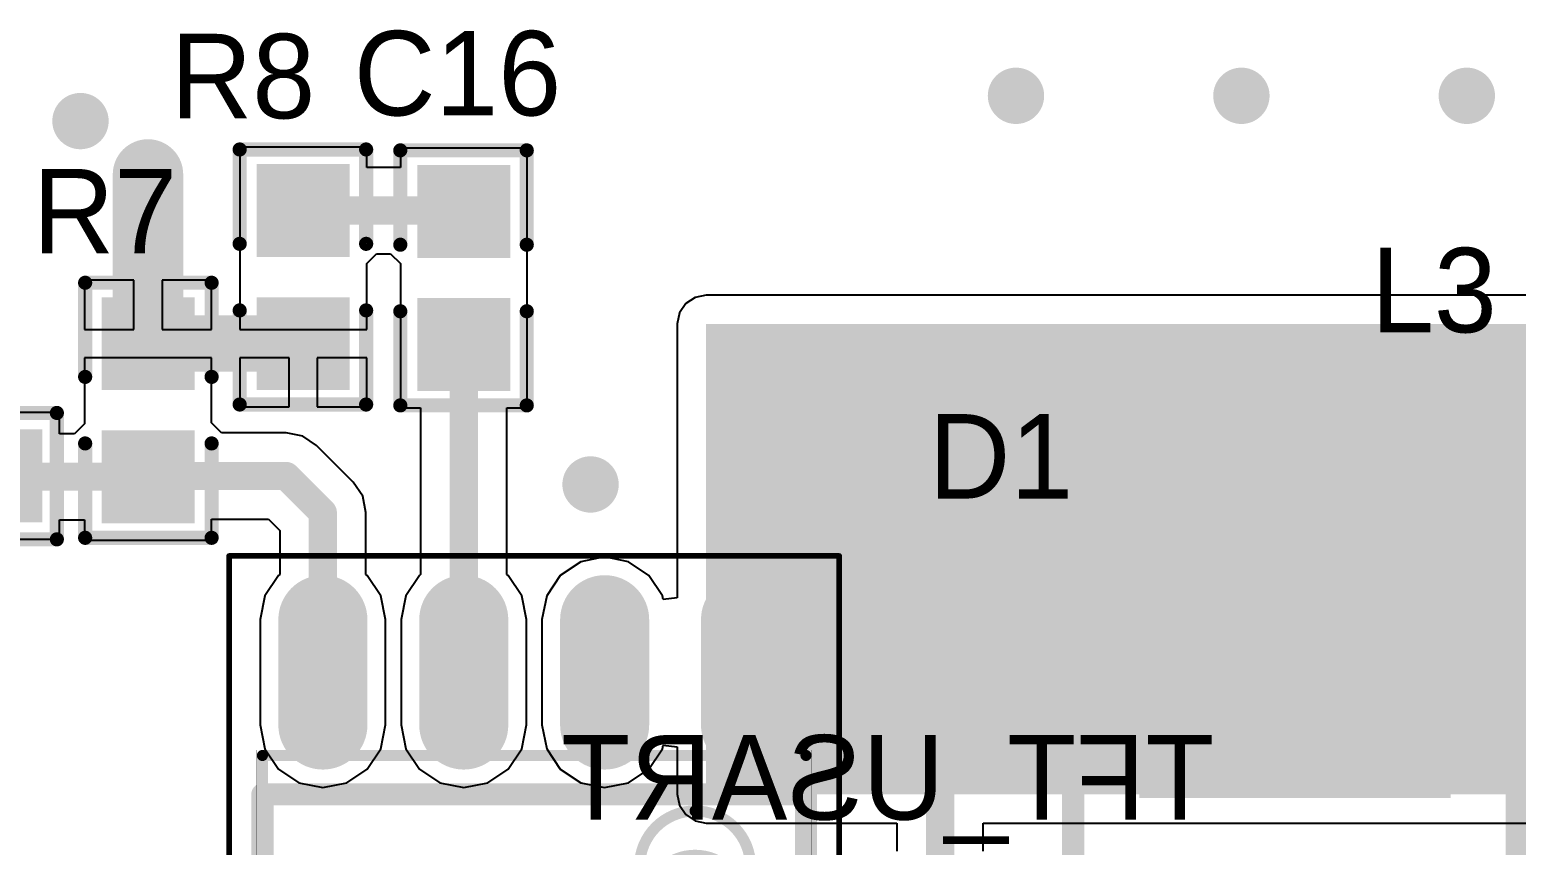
# Model space of a CAD drawing. Header units: millimetres. Extents: x 290 to 416, y 396 to 474.
# Drawn here: x 304.24 to 317.64, y 447.04 to 454.39 of the extents above; entities that cross this region are included whole.
import ezdxf

# ---------------------------------------------------------------- set-up
doc = ezdxf.new("R2010")
doc.units = ezdxf.units.MM
for name, color, linetype in [('BottomLayer', 5, 'Continuous'), ('BottomOverlay', 54, 'Continuous'), ('Mechanical15', 56, 'Continuous'), ('Mechanical16', 56, 'Continuous'), ('MultiLayer', 9, 'Continuous'), ('TopLayer', 1, 'Continuous'), ('TopOverlay', 2, 'Continuous'), ('TopPaste', 8, 'Continuous'), ('TopSolder', 216, 'Continuous'), ('ViaHoleLayer', 16, 'Continuous')]:
    doc.layers.add(name, color=color, linetype=linetype)

# ---------------------------------------------------------------- blocks, each defined once
blk = doc.blocks.new('0402_13')
at = {"layer": 'TopLayer'}
for points in [[(0.42, -2.369), (0.42, -1.734), (-0.215, -2.369), (-0.215, -1.734)], [(0.42, -3.568), (0.42, -2.933), (-0.215, -3.568), (-0.215, -2.933)]]:
    blk.add_solid(points, dxfattribs=at)
at = {"layer": 'TopOverlay', "const_width": 0.127}
for points in [[(-0.47, -2.351), (-0.47, -1.5)], [(-0.47, -1.5), (0.67, -1.5)], [(0.67, -2.351), (0.67, -1.5)], [(-0.47, -3.8), (-0.47, -2.951)], [(0.67, -3.8), (0.67, -2.951)], [(-0.47, -3.8), (0.67, -3.8)]]:
    blk.add_lwpolyline(points, dxfattribs=at)
at = {"layer": 'TopOverlay', "const_width": 0.0635}
for points in [[(-0.502, -1.5, 1), (-0.438, -1.5, 1)], [(-0.502, -1.5, 1), (-0.438, -1.5, 1)], [(0.638, -1.5, 1), (0.702, -1.5, 1)], [(0.638, -1.5, 1), (0.702, -1.5, 1)], [(-0.502, -2.351, 1), (-0.438, -2.351, 1)], [(0.638, -2.351, 1), (0.702, -2.351, 1)], [(-0.502, -2.951, 1), (-0.438, -2.951, 1)], [(0.638, -2.951, 1), (0.702, -2.951, 1)], [(-0.502, -3.8, 1), (-0.438, -3.8, 1)], [(-0.502, -3.8, 1), (-0.438, -3.8, 1)], [(0.638, -3.8, 1), (0.702, -3.8, 1)], [(0.638, -3.8, 1), (0.702, -3.8, 1)]]:
    blk.add_lwpolyline(points, format="xyb", close=True, dxfattribs=at)
at = {"layer": 'TopPaste'}
for points in [[(0.42, -2.369), (0.42, -1.734), (-0.215, -2.369), (-0.215, -1.734)], [(0.42, -3.568), (0.42, -2.933), (-0.215, -3.568), (-0.215, -2.933)]]:
    blk.add_solid(points, dxfattribs=at)
at = {"layer": 'TopSolder'}
for points in [[(0.522, -2.47), (0.522, -1.632), (-0.316, -2.47), (-0.316, -1.632)], [(0.522, -3.67), (0.522, -2.832), (-0.316, -3.67), (-0.316, -2.832)]]:
    blk.add_solid(points, dxfattribs=at)
blk = doc.blocks.new('B290_23')
at = {"layer": 'TopLayer'}
for points in [[(-1.5, -1.3), (1.5, -1.3), (-1.5, 1.3), (1.5, 1.3)], [(3.7, -1.3), (6.7, -1.3), (3.7, 1.3), (6.7, 1.3)]]:
    blk.add_solid(points, dxfattribs=at)
at = {"layer": 'TopOverlay', "const_width": 0.2}
for points in [[(-2.339, 1.996), (-2.339, -2.004)], [(-2.181, 1.996), (-2.181, -2.004)], [(-2, 2), (7, 2)], [(-2, 2), (-2, -2)], [(7.056, 2.001), (7.056, -1.999)], [(-2, -2), (7, -2)]]:
    blk.add_lwpolyline(points, dxfattribs=at)
at = {"layer": 'TopOverlay', "const_width": 0.1}
for points in [[(-2.389, 1.996, 1), (-2.289, 1.996, 1)], [(-2.231, 1.996, 1), (-2.131, 1.996, 1)], [(-2.05, 2, 1), (-1.95, 2, 1)], [(-2.05, 2, 1), (-1.95, 2, 1)], [(6.95, 2, 1), (7.05, 2, 1)], [(7.006, 2.001, 1), (7.106, 2.001, 1)], [(-2.389, -2.004, 1), (-2.289, -2.004, 1)], [(-2.231, -2.004, 1), (-2.131, -2.004, 1)], [(-2.05, -2, 1), (-1.95, -2, 1)], [(-2.05, -2, 1), (-1.95, -2, 1)], [(6.95, -2, 1), (7.05, -2, 1)], [(7.006, -1.999, 1), (7.106, -1.999, 1)]]:
    blk.add_lwpolyline(points, format="xyb", close=True, dxfattribs=at)
at = {"layer": 'TopPaste'}
for points in [[(-1.5, -1.3), (1.5, -1.3), (-1.5, 1.3), (1.5, 1.3)], [(3.7, -1.3), (6.7, -1.3), (3.7, 1.3), (6.7, 1.3)]]:
    blk.add_solid(points, dxfattribs=at)
at = {"layer": 'TopSolder'}
for points in [[(-1.602, -1.402), (1.602, -1.402), (-1.602, 1.402), (1.602, 1.402)], [(3.598, -1.402), (6.802, -1.402), (3.598, 1.402), (6.802, 1.402)]]:
    blk.add_solid(points, dxfattribs=at)
blk = doc.blocks.new('0402_31')
at = {"layer": 'TopLayer'}
for points in [[(0.42, -2.369), (0.42, -1.734), (-0.215, -2.369), (-0.215, -1.734)], [(0.42, -3.568), (0.42, -2.933), (-0.215, -3.568), (-0.215, -2.933)]]:
    blk.add_solid(points, dxfattribs=at)
at = {"layer": 'TopOverlay', "const_width": 0.127}
for points in [[(-0.47, -1.5), (-0.47, -2.351)], [(-0.47, -1.5), (0.67, -1.5)], [(0.67, -1.5), (0.67, -2.351)], [(-0.47, -2.951), (-0.47, -3.8)], [(0.67, -2.951), (0.67, -3.8)], [(-0.47, -3.8), (0.67, -3.8)]]:
    blk.add_lwpolyline(points, dxfattribs=at)
at = {"layer": 'TopOverlay', "const_width": 0.0635}
for points in [[(-0.502, -1.5, 1), (-0.438, -1.5, 1)], [(-0.502, -1.5, 1), (-0.438, -1.5, 1)], [(0.638, -1.5, 1), (0.702, -1.5, 1)], [(0.638, -1.5, 1), (0.702, -1.5, 1)], [(-0.502, -2.351, 1), (-0.438, -2.351, 1)], [(0.638, -2.351, 1), (0.702, -2.351, 1)], [(-0.502, -2.951, 1), (-0.438, -2.951, 1)], [(0.638, -2.951, 1), (0.702, -2.951, 1)], [(-0.502, -3.8, 1), (-0.438, -3.8, 1)], [(-0.502, -3.8, 1), (-0.438, -3.8, 1)], [(0.638, -3.8, 1), (0.702, -3.8, 1)], [(0.638, -3.8, 1), (0.702, -3.8, 1)]]:
    blk.add_lwpolyline(points, format="xyb", close=True, dxfattribs=at)
at = {"layer": 'TopPaste'}
for points in [[(0.42, -2.369), (0.42, -1.734), (-0.215, -2.369), (-0.215, -1.734)], [(0.42, -3.568), (0.42, -2.933), (-0.215, -3.568), (-0.215, -2.933)]]:
    blk.add_solid(points, dxfattribs=at)
at = {"layer": 'TopSolder'}
for points in [[(0.522, -2.47), (0.522, -1.632), (-0.316, -2.47), (-0.316, -1.632)], [(0.522, -3.67), (0.522, -2.832), (-0.316, -3.67), (-0.316, -2.832)]]:
    blk.add_solid(points, dxfattribs=at)
blk = doc.blocks.new('0402_32')
at = {"layer": 'TopLayer'}
for points in [[(0.42, -2.369), (0.42, -1.734), (-0.215, -2.369), (-0.215, -1.734)], [(0.42, -3.568), (0.42, -2.933), (-0.215, -3.568), (-0.215, -2.933)]]:
    blk.add_solid(points, dxfattribs=at)
at = {"layer": 'TopOverlay', "const_width": 0.127}
for points in [[(-0.47, -1.5), (-0.47, -2.351)], [(0.67, -1.5), (-0.47, -1.5)], [(0.67, -1.5), (0.67, -2.351)], [(-0.47, -2.951), (-0.47, -3.8)], [(0.67, -2.951), (0.67, -3.8)], [(0.67, -3.8), (-0.47, -3.8)]]:
    blk.add_lwpolyline(points, dxfattribs=at)
at = {"layer": 'TopOverlay', "const_width": 0.0635}
for points in [[(-0.502, -1.5, 1), (-0.438, -1.5, 1)], [(-0.502, -1.5, 1), (-0.438, -1.5, 1)], [(0.638, -1.5, 1), (0.702, -1.5, 1)], [(0.638, -1.5, 1), (0.702, -1.5, 1)], [(-0.502, -2.351, 1), (-0.438, -2.351, 1)], [(0.638, -2.351, 1), (0.702, -2.351, 1)], [(-0.502, -2.951, 1), (-0.438, -2.951, 1)], [(0.638, -2.951, 1), (0.702, -2.951, 1)], [(-0.502, -3.8, 1), (-0.438, -3.8, 1)], [(-0.502, -3.8, 1), (-0.438, -3.8, 1)], [(0.638, -3.8, 1), (0.702, -3.8, 1)], [(0.638, -3.8, 1), (0.702, -3.8, 1)]]:
    blk.add_lwpolyline(points, format="xyb", close=True, dxfattribs=at)
at = {"layer": 'TopPaste'}
for points in [[(0.42, -2.369), (0.42, -1.734), (-0.215, -2.369), (-0.215, -1.734)], [(0.42, -3.568), (0.42, -2.933), (-0.215, -3.568), (-0.215, -2.933)]]:
    blk.add_solid(points, dxfattribs=at)
at = {"layer": 'TopSolder'}
for points in [[(0.522, -2.47), (0.522, -1.632), (-0.316, -2.47), (-0.316, -1.632)], [(0.522, -3.67), (0.522, -2.832), (-0.316, -3.67), (-0.316, -2.832)]]:
    blk.add_solid(points, dxfattribs=at)
blk = doc.blocks.new('0402_33')
at = {"layer": 'TopLayer'}
for points in [[(0.42, -2.369), (0.42, -1.734), (-0.215, -2.369), (-0.215, -1.734)], [(0.42, -3.568), (0.42, -2.933), (-0.215, -3.568), (-0.215, -2.933)]]:
    blk.add_solid(points, dxfattribs=at)
at = {"layer": 'TopOverlay', "const_width": 0.127}
for points in [[(-0.47, -2.351), (-0.47, -1.5)], [(-0.47, -1.5), (0.67, -1.5)], [(0.67, -2.351), (0.67, -1.5)], [(-0.47, -3.8), (-0.47, -2.951)], [(0.67, -3.8), (0.67, -2.951)], [(-0.47, -3.8), (0.67, -3.8)]]:
    blk.add_lwpolyline(points, dxfattribs=at)
at = {"layer": 'TopOverlay', "const_width": 0.0635}
for points in [[(-0.502, -1.5, 1), (-0.438, -1.5, 1)], [(-0.502, -1.5, 1), (-0.438, -1.5, 1)], [(0.638, -1.5, 1), (0.702, -1.5, 1)], [(0.638, -1.5, 1), (0.702, -1.5, 1)], [(-0.502, -2.351, 1), (-0.438, -2.351, 1)], [(0.638, -2.351, 1), (0.702, -2.351, 1)], [(-0.502, -2.951, 1), (-0.438, -2.951, 1)], [(0.638, -2.951, 1), (0.702, -2.951, 1)], [(-0.502, -3.8, 1), (-0.438, -3.8, 1)], [(-0.502, -3.8, 1), (-0.438, -3.8, 1)], [(0.638, -3.8, 1), (0.702, -3.8, 1)], [(0.638, -3.8, 1), (0.702, -3.8, 1)]]:
    blk.add_lwpolyline(points, format="xyb", close=True, dxfattribs=at)
at = {"layer": 'TopPaste'}
for points in [[(0.42, -2.369), (0.42, -1.734), (-0.215, -2.369), (-0.215, -1.734)], [(0.42, -3.568), (0.42, -2.933), (-0.215, -3.568), (-0.215, -2.933)]]:
    blk.add_solid(points, dxfattribs=at)
at = {"layer": 'TopSolder'}
for points in [[(0.522, -2.47), (0.522, -1.632), (-0.316, -2.47), (-0.316, -1.632)], [(0.522, -3.67), (0.522, -2.832), (-0.316, -3.67), (-0.316, -2.832)]]:
    blk.add_solid(points, dxfattribs=at)
blk = doc.blocks.new('SO8_37')
at = {"layer": 'Mechanical15'}
for p, q in [((-0.117, 0.178), (-0.008, 0.287)), ((-0.008, 0.287), (-0.008, -0.475)), ((-0.19, 0.141), (-0.117, 0.178))]:
    blk.add_line(p, q, dxfattribs=at)
at = {"layer": 'Mechanical15', "const_width": 0.1}
for points in [[(-1.925, -2.475), (-1.925, 2.425)], [(1.975, 2.425), (-1.925, 2.425)], [(1.975, -2.475), (1.975, 2.425)], [(1.975, -2.475), (-1.925, -2.475)]]:
    blk.add_lwpolyline(points, dxfattribs=at)
at = {"layer": 'Mechanical15'}
for points, const_width in [([(-1.95, 2.425, 1), (-1.9, 2.425, 1)], 0.05), ([(-1.95, 2.425, 1), (-1.9, 2.425, 1)], 0.05), ([(1.95, 2.425, 1), (2, 2.425, 1)], 0.05), ([(1.95, 2.425, 1), (2, 2.425, 1)], 0.05), ([(-0.425, 1.425, 1), (-1.425, 1.425, 1)], 0.1), ([(-1.45, 1.425, 1), (-1.4, 1.425, 1)], 0.05), ([(-0.45, 1.425, 1), (-0.4, 1.425, 1)], 0.05), ([(-1.95, -2.475, 1), (-1.9, -2.475, 1)], 0.05), ([(-1.95, -2.475, 1), (-1.9, -2.475, 1)], 0.05), ([(1.95, -2.475, 1), (2, -2.475, 1)], 0.05), ([(1.95, -2.475, 1), (2, -2.475, 1)], 0.05)]:
    blk.add_lwpolyline(points, format="xyb", close=True, dxfattribs=dict(at, const_width=const_width))
at = {"layer": 'Mechanical16'}
for points, const_width in [([(-3.725, -2.775), (-3.725, 2.725)], 0.05), ([(3.775, 2.725), (-3.725, 2.725)], 0.05), ([(3.775, -2.775), (3.775, 2.725)], 0.05), ([(-1.975, -2.525), (-1.975, 2.475)], 0.001), ([(2.025, 2.475), (-1.975, 2.475)], 0.001), ([(2.025, -2.525), (2.025, 2.475)], 0.001), ([(0.025, -0.525), (0.025, 0.475)], 0.05), ([(0.525, -0.025), (-0.475, -0.025)], 0.05), ([(2.025, -2.525), (-1.975, -2.525)], 0.001), ([(3.775, -2.775), (-3.725, -2.775)], 0.05)]:
    blk.add_lwpolyline(points, dxfattribs=dict(at, const_width=const_width))
for points, const_width in [([(-3.737, 2.725, 1), (-3.712, 2.725, 1)], 0.025), ([(-3.737, 2.725, 1), (-3.712, 2.725, 1)], 0.025), ([(3.763, 2.725, 1), (3.788, 2.725, 1)], 0.025), ([(3.763, 2.725, 1), (3.788, 2.725, 1)], 0.025), ([(-1.975, 2.475, 1), (-1.974, 2.475, 1)], 0.0005), ([(-1.975, 2.475, 1), (-1.974, 2.475, 1)], 0.0005), ([(2.025, 2.475, 1), (2.026, 2.475, 1)], 0.0005), ([(2.025, 2.475, 1), (2.026, 2.475, 1)], 0.0005), ([(0.013, 0.475, 1), (0.038, 0.475, 1)], 0.025), ([(0.375, -0.025, 1), (-0.325, -0.025, 1)], 0.05), ([(-0.487, -0.025, 1), (-0.462, -0.025, 1)], 0.025), ([(-0.337, -0.025, 1), (-0.312, -0.025, 1)], 0.025), ([(0.363, -0.025, 1), (0.388, -0.025, 1)], 0.025), ([(0.513, -0.025, 1), (0.538, -0.025, 1)], 0.025), ([(0.013, -0.525, 1), (0.038, -0.525, 1)], 0.025), ([(-1.975, -2.525, 1), (-1.974, -2.525, 1)], 0.0005), ([(-1.975, -2.525, 1), (-1.974, -2.525, 1)], 0.0005), ([(2.025, -2.525, 1), (2.026, -2.525, 1)], 0.0005), ([(2.025, -2.525, 1), (2.026, -2.525, 1)], 0.0005), ([(-3.737, -2.775, 1), (-3.712, -2.775, 1)], 0.025), ([(-3.737, -2.775, 1), (-3.712, -2.775, 1)], 0.025), ([(3.763, -2.775, 1), (3.788, -2.775, 1)], 0.025), ([(3.763, -2.775, 1), (3.788, -2.775, 1)], 0.025)]:
    blk.add_lwpolyline(points, format="xyb", close=True, dxfattribs=dict(at, const_width=const_width))
at = {"layer": 'TopLayer', "const_width": 0.6}
for points in [[(-2.2, 1.88), (-3.15, 1.88)], [(3.2, 1.88), (2.25, 1.88)], [(-2.2, 0.61), (-3.15, 0.61)], [(3.2, 0.61), (2.25, 0.61)], [(-2.2, -0.66), (-3.15, -0.66)], [(3.2, -0.66), (2.25, -0.66)], [(-2.2, -1.93), (-3.15, -1.93)], [(3.2, -1.93), (2.25, -1.93)]]:
    blk.add_lwpolyline(points, dxfattribs=at)
at = {"layer": 'TopLayer', "const_width": 0.3}
for points in [[(-3.3, 1.88, 1), (-3, 1.88, 1)], [(-2.35, 1.88, 1), (-2.05, 1.88, 1)], [(2.1, 1.88, 1), (2.4, 1.88, 1)], [(3.05, 1.88, 1), (3.35, 1.88, 1)], [(-3.3, 0.61, 1), (-3, 0.61, 1)], [(-2.35, 0.61, 1), (-2.05, 0.61, 1)], [(2.1, 0.61, 1), (2.4, 0.61, 1)], [(3.05, 0.61, 1), (3.35, 0.61, 1)], [(-3.3, -0.66, 1), (-3, -0.66, 1)], [(-2.35, -0.66, 1), (-2.05, -0.66, 1)], [(2.1, -0.66, 1), (2.4, -0.66, 1)], [(3.05, -0.66, 1), (3.35, -0.66, 1)], [(-3.3, -1.93, 1), (-3, -1.93, 1)], [(-2.35, -1.93, 1), (-2.05, -1.93, 1)], [(2.1, -1.93, 1), (2.4, -1.93, 1)], [(3.05, -1.93, 1), (3.35, -1.93, 1)]]:
    blk.add_lwpolyline(points, format="xyb", close=True, dxfattribs=at)
at = {"layer": 'TopOverlay'}
for points, const_width in [([(-3.05, 2.725, 1), (-3.3, 2.725, 1)], 0.25), ([(-3.362, 2.725, 1), (-3.237, 2.725, 1)], 0.125), ([(-3.112, 2.725, 1), (-2.987, 2.725, 1)], 0.125), ([(-1.625, 2.425, 1), (-1.525, 2.425, 1)], 0.1), ([(-1.625, 2.425, 1), (-1.525, 2.425, 1)], 0.1), ([(1.575, 2.425, 1), (1.675, 2.425, 1)], 0.1), ([(1.575, 2.425, 1), (1.675, 2.425, 1)], 0.1), ([(-0.325, 1.425, 1), (-0.825, 1.425, 1)], 0.5), ([(-0.95, 1.425, 1), (-0.7, 1.425, 1)], 0.25), ([(-0.45, 1.425, 1), (-0.2, 1.425, 1)], 0.25), ([(-1.625, -2.475, 1), (-1.525, -2.475, 1)], 0.1), ([(-1.625, -2.475, 1), (-1.525, -2.475, 1)], 0.1), ([(1.575, -2.475, 1), (1.675, -2.475, 1)], 0.1), ([(1.575, -2.475, 1), (1.675, -2.475, 1)], 0.1)]:
    blk.add_lwpolyline(points, format="xyb", close=True, dxfattribs=dict(at, const_width=const_width))
at = {"layer": 'TopOverlay', "const_width": 0.2}
for points in [[(-1.575, -2.475), (-1.575, 2.425)], [(1.625, 2.425), (-1.575, 2.425)], [(1.625, -2.475), (1.625, 2.425)], [(1.625, -2.475), (-1.575, -2.475)]]:
    blk.add_lwpolyline(points, dxfattribs=at)
at = {"layer": 'TopPaste', "const_width": 0.6}
for points in [[(-2.2, 1.88), (-3.15, 1.88)], [(3.2, 1.88), (2.25, 1.88)], [(-2.2, 0.61), (-3.15, 0.61)], [(3.2, 0.61), (2.25, 0.61)], [(-2.2, -0.66), (-3.15, -0.66)], [(3.2, -0.66), (2.25, -0.66)], [(-2.2, -1.93), (-3.15, -1.93)], [(3.2, -1.93), (2.25, -1.93)]]:
    blk.add_lwpolyline(points, dxfattribs=at)
at = {"layer": 'TopPaste', "const_width": 0.3}
for points in [[(-3.3, 1.88, 1), (-3, 1.88, 1)], [(-2.35, 1.88, 1), (-2.05, 1.88, 1)], [(2.1, 1.88, 1), (2.4, 1.88, 1)], [(3.05, 1.88, 1), (3.35, 1.88, 1)], [(-3.3, 0.61, 1), (-3, 0.61, 1)], [(-2.35, 0.61, 1), (-2.05, 0.61, 1)], [(2.1, 0.61, 1), (2.4, 0.61, 1)], [(3.05, 0.61, 1), (3.35, 0.61, 1)], [(-3.3, -0.66, 1), (-3, -0.66, 1)], [(-2.35, -0.66, 1), (-2.05, -0.66, 1)], [(2.1, -0.66, 1), (2.4, -0.66, 1)], [(3.05, -0.66, 1), (3.35, -0.66, 1)], [(-3.3, -1.93, 1), (-3, -1.93, 1)], [(-2.35, -1.93, 1), (-2.05, -1.93, 1)], [(2.1, -1.93, 1), (2.4, -1.93, 1)], [(3.05, -1.93, 1), (3.35, -1.93, 1)]]:
    blk.add_lwpolyline(points, format="xyb", close=True, dxfattribs=at)
at = {"layer": 'TopSolder', "const_width": 0.803}
for points in [[(-2.2, 1.88), (-3.15, 1.88)], [(3.2, 1.88), (2.25, 1.88)], [(-2.2, 0.61), (-3.15, 0.61)], [(3.2, 0.61), (2.25, 0.61)], [(-2.2, -0.66), (-3.15, -0.66)], [(3.2, -0.66), (2.25, -0.66)], [(-2.2, -1.93), (-3.15, -1.93)], [(3.2, -1.93), (2.25, -1.93)]]:
    blk.add_lwpolyline(points, dxfattribs=at)
at = {"layer": 'TopSolder', "const_width": 0.402}
for points in [[(-3.35, 1.88, 1), (-2.949, 1.88, 1)], [(-2.4, 1.88, 1), (-1.999, 1.88, 1)], [(2.05, 1.88, 1), (2.451, 1.88, 1)], [(3, 1.88, 1), (3.401, 1.88, 1)], [(-3.35, 0.61, 1), (-2.949, 0.61, 1)], [(-2.4, 0.61, 1), (-1.999, 0.61, 1)], [(2.05, 0.61, 1), (2.451, 0.61, 1)], [(3, 0.61, 1), (3.401, 0.61, 1)], [(-3.35, -0.66, 1), (-2.949, -0.66, 1)], [(-2.4, -0.66, 1), (-1.999, -0.66, 1)], [(2.05, -0.66, 1), (2.451, -0.66, 1)], [(3, -0.66, 1), (3.401, -0.66, 1)], [(-3.35, -1.93, 1), (-2.949, -1.93, 1)], [(-2.4, -1.93, 1), (-1.999, -1.93, 1)], [(2.05, -1.93, 1), (2.451, -1.93, 1)], [(3, -1.93, 1), (3.401, -1.93, 1)]]:
    blk.add_lwpolyline(points, format="xyb", close=True, dxfattribs=at)

msp = doc.modelspace()

# ---------------------------------------------------------------- linework, layer by layer
at = {"layer": 'BottomLayer', "const_width": 0.254}
for points in [[(313.004, 453.796, 1), (313.258, 453.796, 1)], [(315.036, 453.796, 1), (315.29, 453.796, 1)], [(317.068, 453.796, 1), (317.322, 453.796, 1)], [(304.571, 453.568, 1), (304.825, 453.568, 1)], [(309.169, 450.291, 1), (309.423, 450.291, 1)]]:
    msp.add_lwpolyline(points, format="xyb", close=True, dxfattribs=at)
at = {"layer": 'MultiLayer', "const_width": 0.254}
for points in [[(313.004, 453.796, 1), (313.258, 453.796, 1)], [(315.036, 453.796, 1), (315.29, 453.796, 1)], [(317.068, 453.796, 1), (317.322, 453.796, 1)], [(304.571, 453.568, 1), (304.825, 453.568, 1)], [(309.169, 450.291, 1), (309.423, 450.291, 1)]]:
    msp.add_lwpolyline(points, format="xyb", close=True, dxfattribs=at)
at = {"layer": 'TopLayer'}
for p, q in [((307.278, 453.333), (306.135, 453.333)), ((306.135, 453.333), (306.135, 452.26)), ((307.278, 453.15), (307.278, 453.333)), ((308.726, 453.324), (307.583, 453.324)), ((307.583, 453.324), (307.583, 453.15)), ((308.726, 452.251), (308.726, 453.324)), ((307.583, 453.15), (307.278, 453.15)), ((306.135, 452.26), (306.135, 452.19)), ((307.278, 452.283), (307.366, 452.372)), ((307.278, 452.133), (307.278, 452.283)), ((307.366, 452.372), (307.494, 452.372)), ((307.494, 452.372), (307.583, 452.283)), ((307.583, 452.283), (307.583, 452.181)), ((305.18, 452.132), (304.735, 452.132)), ((304.735, 452.132), (304.735, 451.688)), ((305.18, 451.688), (305.18, 452.132)), ((305.878, 452.132), (305.434, 452.132)), ((305.434, 452.132), (305.434, 451.688)), ((305.878, 451.688), (305.878, 452.132)), ((306.135, 452.19), (306.135, 452.063)), ((307.278, 452.063), (307.278, 452.133)), ((307.583, 452.181), (307.583, 452.054)), ((308.726, 452.124), (308.726, 452.251)), ((306.135, 452.063), (306.135, 451.688)), ((307.278, 451.688), (307.278, 452.063)), ((307.583, 452.054), (307.583, 450.981)), ((308.726, 452.054), (308.726, 452.124)), ((308.726, 450.981), (308.726, 452.054)), ((310.337, 451.998), (310.238, 451.978)), ((319.354, 451.998), (310.337, 451.998)), ((310.154, 451.922), (310.098, 451.838)), ((310.238, 451.978), (310.154, 451.922)), ((310.098, 451.838), (310.078, 451.739)), ((310.078, 451.739), (310.078, 449.268)), ((304.735, 451.688), (305.18, 451.688)), ((305.434, 451.688), (305.878, 451.688)), ((306.135, 451.688), (306.706, 451.688)), ((306.706, 451.688), (307.278, 451.688)), ((305.307, 451.434), (304.735, 451.434)), ((304.735, 451.434), (304.735, 451.06)), ((305.878, 451.434), (305.307, 451.434)), ((305.878, 451.06), (305.878, 451.434)), ((306.579, 451.434), (306.135, 451.434)), ((306.135, 451.434), (306.135, 450.99)), ((306.579, 450.99), (306.579, 451.434)), ((307.278, 451.434), (306.833, 451.434)), ((306.833, 451.434), (306.833, 450.99)), ((307.278, 450.99), (307.278, 451.434)), ((304.735, 451.06), (304.735, 450.989)), ((305.878, 450.933), (305.878, 451.06)), ((304.508, 450.94), (303.435, 450.94)), ((304.508, 450.749), (304.508, 450.94)), ((304.735, 450.989), (304.735, 450.839)), ((305.878, 450.846), (305.878, 450.933)), ((306.135, 450.99), (306.579, 450.99)), ((306.833, 450.99), (307.278, 450.99)), ((307.583, 450.981), (307.764, 450.981)), ((307.764, 450.981), (307.764, 449.479)), ((308.541, 449.479), (308.541, 450.981)), ((308.541, 450.981), (308.726, 450.981)), ((304.735, 450.839), (304.645, 450.749)), ((305.968, 450.756), (305.878, 450.846)), ((304.645, 450.749), (304.508, 450.749)), ((306.553, 450.756), (305.968, 450.756)), ((306.701, 450.726), (306.553, 450.756)), ((306.827, 450.642), (306.701, 450.726)), ((307.157, 450.312), (306.827, 450.642)), ((307.242, 450.186), (307.157, 450.312)), ((307.271, 450.037), (307.242, 450.186)), ((307.271, 449.479), (307.271, 450.037)), ((304.508, 449.797), (304.508, 449.973)), ((304.508, 449.973), (304.735, 449.973)), ((304.735, 449.973), (304.735, 449.79)), ((305.878, 449.79), (305.878, 449.979)), ((305.878, 449.979), (306.392, 449.979)), ((306.392, 449.979), (306.494, 449.876)), ((306.494, 449.876), (306.494, 449.479)), ((303.435, 449.797), (304.508, 449.797)), ((304.735, 449.79), (305.878, 449.79)), ((309.207, 449.594), (309.023, 449.471)), ((309.423, 449.637), (309.207, 449.594)), ((309.639, 449.594), (309.423, 449.637)), ((309.822, 449.471), (309.639, 449.594)), ((306.483, 449.471), (306.361, 449.288)), ((306.494, 449.479), (306.483, 449.471)), ((307.282, 449.471), (307.271, 449.479)), ((307.405, 449.288), (307.282, 449.471)), ((307.753, 449.471), (307.631, 449.288)), ((307.764, 449.479), (307.753, 449.471)), ((308.552, 449.471), (308.541, 449.479)), ((308.675, 449.288), (308.552, 449.471)), ((309.023, 449.471), (308.901, 449.288)), ((309.945, 449.288), (309.822, 449.471)), ((306.361, 449.288), (306.318, 449.072)), ((307.448, 449.072), (307.405, 449.288)), ((307.631, 449.288), (307.588, 449.072)), ((308.718, 449.072), (308.675, 449.288)), ((308.901, 449.288), (308.858, 449.072)), ((309.951, 449.255), (309.945, 449.288)), ((310.078, 449.268), (309.951, 449.255)), ((306.318, 449.072), (306.318, 448.122)), ((307.448, 448.122), (307.448, 449.072)), ((307.588, 449.072), (307.588, 448.122)), ((308.718, 448.122), (308.718, 449.072)), ((308.858, 449.072), (308.858, 448.122)), ((306.318, 448.122), (306.361, 447.906)), ((307.405, 447.906), (307.448, 448.122)), ((307.588, 448.122), (307.631, 447.906)), ((308.675, 447.906), (308.718, 448.122)), ((308.858, 448.122), (308.901, 447.906)), ((306.361, 447.906), (306.483, 447.723)), ((307.282, 447.723), (307.405, 447.906)), ((307.631, 447.906), (307.753, 447.723)), ((308.552, 447.723), (308.675, 447.906)), ((308.901, 447.906), (309.023, 447.723)), ((309.822, 447.723), (309.945, 447.906)), ((309.945, 447.906), (309.951, 447.939)), ((309.951, 447.939), (310.078, 447.926)), ((310.078, 447.926), (310.078, 447.497)), ((306.483, 447.723), (306.667, 447.6)), ((307.099, 447.6), (307.282, 447.723)), ((307.753, 447.723), (307.937, 447.6)), ((308.369, 447.6), (308.552, 447.723)), ((309.023, 447.723), (309.207, 447.6)), ((309.639, 447.6), (309.822, 447.723)), ((306.667, 447.6), (306.883, 447.557)), ((306.883, 447.557), (307.099, 447.6)), ((307.937, 447.6), (308.153, 447.557)), ((308.153, 447.557), (308.369, 447.6)), ((309.207, 447.6), (309.423, 447.557)), ((309.423, 447.557), (309.639, 447.6)), ((310.078, 447.497), (310.098, 447.398)), ((310.098, 447.398), (310.154, 447.314)), ((310.154, 447.314), (310.238, 447.258)), ((310.238, 447.258), (310.337, 447.238)), ((310.337, 447.238), (312.058, 447.238)), ((312.058, 447.238), (312.058, 446.983)), ((312.835, 446.983), (312.835, 447.238)), ((312.835, 447.238), (317.945, 447.238))]:
    msp.add_line(p, q, dxfattribs=at)
for points, const_width in [([(313.004, 453.796, 1), (313.258, 453.796, 1)], 0.254), ([(315.036, 453.796, 1), (315.29, 453.796, 1)], 0.254), ([(317.068, 453.796, 1), (317.322, 453.796, 1)], 0.254), ([(304.571, 453.568, 1), (304.825, 453.568, 1)], 0.254), ([(305.148, 453.087, 1), (305.465, 453.087, 1)], 0.318), ([(306.643, 452.761, 1), (306.77, 452.761, 1)], 0.127), ([(308.091, 452.753, 1), (308.218, 452.753, 1)], 0.127), ([(308.159, 452.761, 1), (308.286, 452.761, 1)], 0.127), ([(308.244, 452.753, 1), (308.371, 452.753, 1)], 0.127), ([(305.148, 451.561, 1), (305.465, 451.561, 1)], 0.318), ([(305.18, 451.561, 1), (305.434, 451.561, 1)], 0.254), ([(306.578, 451.561, 1), (306.832, 451.561, 1)], 0.254), ([(308.089, 451.323, 1), (308.216, 451.323, 1)], 0.127), ([(309.169, 450.291, 1), (309.423, 450.291, 1)], 0.254), ([(305.219, 450.367, 1), (305.346, 450.367, 1)], 0.127), ([(305.243, 450.361, 1), (305.37, 450.361, 1)], 0.127), ([(306.489, 450.367, 1), (306.616, 450.367, 1)], 0.127), ([(306.489, 450.367, 1), (306.616, 450.367, 1)], 0.127), ([(306.819, 450.037, 1), (306.946, 450.037, 1)], 0.127), ([(306.819, 450.037, 1), (306.946, 450.037, 1)], 0.127), ([(306.819, 448.597, 1), (306.946, 448.597, 1)], 0.127), ([(308.089, 448.597, 1), (308.216, 448.597, 1)], 0.127), ([(310.604, 448.589, 1), (310.731, 448.589, 1)], 0.127), ([(311.899, 448.589, 1), (312.026, 448.589, 1)], 0.127), ([(311.899, 448.589, 1), (312.026, 448.589, 1)], 0.127), ([(312.383, 448.105, 1), (312.51, 448.105, 1)], 0.127), ([(312.383, 448.105, 1), (312.51, 448.105, 1)], 0.127)]:
    msp.add_lwpolyline(points, format="xyb", close=True, dxfattribs=dict(at, const_width=const_width))
for points, const_width in [([(305.307, 451.561), (305.307, 453.087)], 0.635), ([(306.706, 452.761), (308.223, 452.761)], 0.254), ([(308.154, 452.753), (308.307, 452.753)], 0.254), ([(305.307, 451.561), (306.705, 451.561)], 0.508), ([(308.153, 448.597), (308.153, 451.323)], 0.254), ([(303.816, 450.361), (305.307, 450.361)], 0.254), ([(305.283, 450.367), (306.553, 450.367)], 0.254), ([(306.553, 450.367), (306.883, 450.037)], 0.254), ([(306.883, 448.597), (306.883, 450.037)], 0.254), ([(310.667, 448.589), (311.963, 448.589)], 0.254), ([(311.963, 448.589), (312.447, 448.105)], 0.254), ([(312.447, 446.513), (312.447, 448.105)], 0.254)]:
    msp.add_lwpolyline(points, dxfattribs=dict(at, const_width=const_width))
msp.add_solid([(310.337, 447.497), (319.354, 447.497), (310.337, 451.739), (319.354, 451.739)], dxfattribs=at)
at = {"layer": 'ViaHoleLayer', "const_width": 0.127}
for points in [[(313.068, 453.796, 1), (313.195, 453.796, 1)], [(315.1, 453.796, 1), (315.227, 453.796, 1)], [(317.132, 453.796, 1), (317.259, 453.796, 1)], [(304.635, 453.568, 1), (304.762, 453.568, 1)], [(309.232, 450.291, 1), (309.359, 450.291, 1)]]:
    msp.add_lwpolyline(points, format="xyb", close=True, dxfattribs=at)

# ---------------------------------------------------------------- block references
for name, p, rotation in [('0402_33', (306.603, 454.812), 360), ('0402_13', (308.051, 454.804), 360), ('0402_32', (305.41, 448.31), 180), ('0402_31', (300.685, 450.266), 90), ('B290_23', (315.646, 443.865), 90), ('SO8_37', (308.813, 445.922), 270)]:
    msp.add_blockref(name, p, dxfattribs=dict(rotation=rotation))

# ---------------------------------------------------------------- texts
at = {"layer": 'BottomOverlay', "text_generation_flag": 2}
msp.add_text('TFT_USART', height=0.762, dxfattribs=at).set_placement((314.919, 447.269))
at = {"layer": 'TopOverlay'}
for s, p in [('R8', (305.511, 453.593)), ('C16', (307.162, 453.619)), ('R7', (304.267, 452.374)), ('L3', (316.332, 451.663)), ('D1', (312.344, 450.164))]:
    msp.add_text(s, height=0.762, dxfattribs=at).set_placement(p)

doc.saveas('drawing.dxf')
